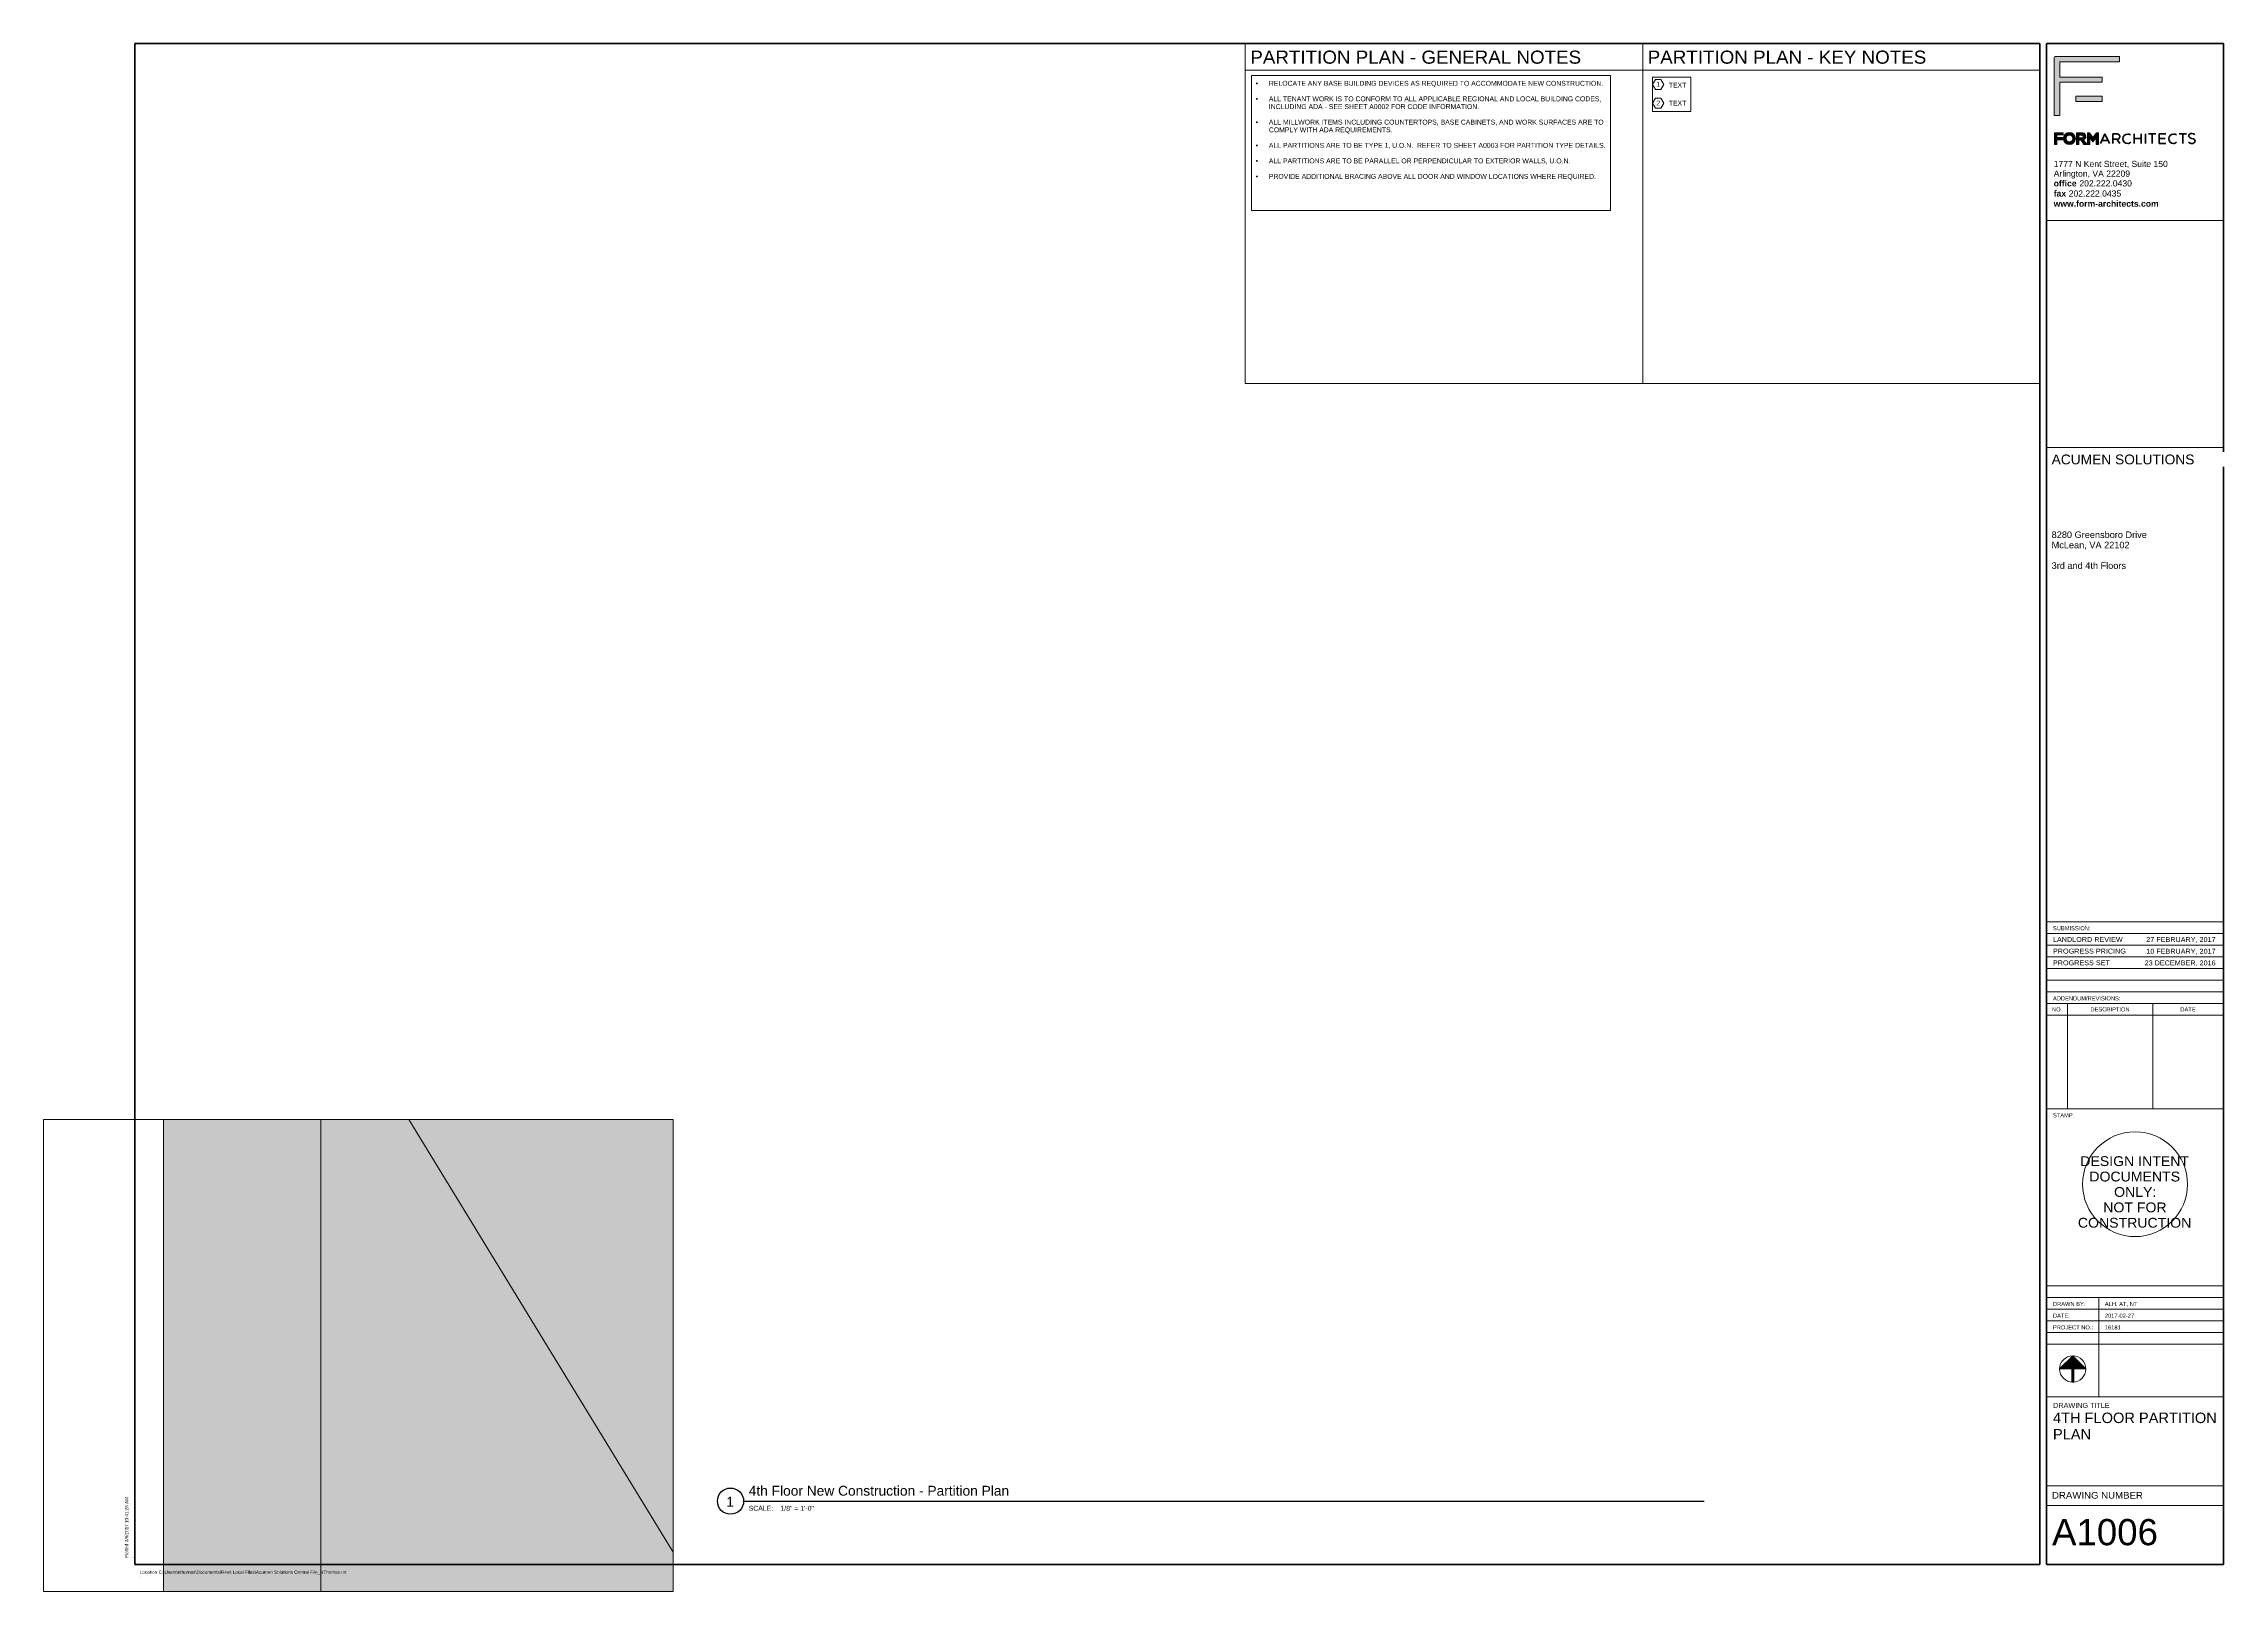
# Paper-space layout 'Layout1' of a CAD drawing. Header units: inches. Extents: x 0 to 41.6, y 0 to 29.5.
# The model-space entities are those that its viewports show. They can reach past a viewport. Long polylines and large blocks are cut down to what shows.
import ezdxf

# ---------------------------------------------------------------- set-up
doc = ezdxf.new("R2010")
doc.units = ezdxf.units.IN
doc.header["$MEASUREMENT"] = 0
for name, color, linetype, lineweight in [('4th Floor Revit Background_dwg', 8, 'Continuous', 9), ('A-ANNO-NOTE', 131, 'Continuous', 9), ('A-DETL-GENF', 92, 'Continuous', 9), ('A-DETL-THIN', 151, 'Continuous', 9), ('A-EXIST-CORE', 7, 'Continuous', 9), ('G-ANNO-TEXT', 231, 'Continuous', 9), ('G-ANNO-TTLB', 6, 'Continuous', 9), ('G-ANNO-TTLB-MEDM', 33, 'Continuous', 20), ('G-ANNO-TTLB-THIN', 151, 'Continuous', 9), ('G-ANNO-TTLB-WIDE', 214, 'Continuous', 50)]:
    doc.layers.add(name, color=color, linetype=linetype, lineweight=lineweight)
doc.layers.add('G-ANNO-NPLT', color=191, linetype='Continuous', plot=False)
doc.styles.add('Arial_10', font='arial.ttf', dxfattribs={"height": 0.0625})
doc.styles.add('Arial_11', font='arial.ttf', dxfattribs={"height": 0.117188})
doc.styles.add('Arial_12', font='arial.ttf', dxfattribs={"height": 0.5})
doc.styles.add('Arial_13', font='arial.ttf', dxfattribs={"height": 0.199219})
doc.styles.add('Arial_14', font='arial.ttf', dxfattribs={"height": 0.1875})
doc.styles.add('Arial_15', font='arial.ttf', dxfattribs={"height": 0.125})
doc.styles.add('Arial_16', font='arial.ttf', dxfattribs={"width": 1.025, "height": 0.25})
doc.styles.add('Arial_5', font='arial.ttf', dxfattribs={"height": 0.09375})
doc.styles.add('Arial_6', font='arial.ttf', dxfattribs={"height": 0.078125})
doc.styles.add('Arial_7', font='arial.ttf', dxfattribs={"width": 1.05, "height": 0.09375})
doc.styles.add('Arial_8', font='arial.ttf', dxfattribs={"width": 1.025, "height": 0.1875})
doc.styles.add('Arial_9', font='arial.ttf', dxfattribs={"width": 1.05, "height": 0.125})
doc.styles.add('Arial_B', font='arialbd.ttf', dxfattribs={"height": 0.117188})

# ---------------------------------------------------------------- blocks, each defined once
blk = doc.blocks.new('FORM E1 30 x 42 - Typical Sheet-710929-4TH FLOOR PARTITION PLAN')
at = {"layer": 'A-ANNO-NOTE'}
h = blk.add_hatch(color=256, dxfattribs=at)
h.paths.add_polyline_path([(39.235, 28.412), (38.735, 28.412), (38.735, 28.511), (39.235, 28.511)], flags=0)
edge = h.paths.add_edge_path(flags=0)
edge.add_line((39.57, 29.268), (39.57, 29.167))
edge.add_line((39.57, 29.167), (38.43, 29.167))
edge.add_line((38.43, 29.167), (38.43, 28.874))
edge.add_line((38.43, 28.874), (39.235, 28.874))
edge.add_line((39.235, 28.874), (39.235, 28.775))
edge.add_line((39.235, 28.775), (38.43, 28.775))
edge.add_line((38.43, 28.775), (38.43, 28.14))
edge.add_line((38.43, 28.14), (38.32, 28.14))
edge.add_line((38.32, 28.14), (38.32, 29.244))
edge.add_arc((38.344, 29.244), 0.0239, 90, 180, ccw=False)
edge.add_line((38.344, 29.268), (39.57, 29.268))
for points in [[(38.375, 27.678), (38.375, 27.592), (38.327, 27.592), (38.327, 27.814), (38.494, 27.814), (38.494, 27.771), (38.375, 27.771), (38.375, 27.721), (38.481, 27.721), (38.481, 27.678)], [(39.06, 27.721), (39.127, 27.813), (39.166, 27.813), (39.166, 27.592), (39.121, 27.592), (39.121, 27.714), (39.061, 27.641), (39.002, 27.714), (39.002, 27.592), (38.957, 27.592), (38.957, 27.813), (38.995, 27.813)]]:
    blk.add_hatch(color=256, dxfattribs=at).paths.add_polyline_path(points, flags=0)
h = blk.add_hatch(color=256, dxfattribs=at)
edge = h.paths.add_edge_path(flags=0)
edge.add_arc((38.613, 27.704), 0.0705, 180, 360)
edge.add_arc((38.613, 27.704), 0.0705, 0, 180)
edge = h.paths.add_edge_path(flags=0)
edge.add_arc((38.613, 27.704), 0.114, 0, 180)
edge.add_arc((38.613, 27.704), 0.114, 180, 360)
h = blk.add_hatch(color=256, dxfattribs=at)
edge = h.paths.add_edge_path(flags=0)
edge.add_arc((38.854, 27.74), 0.0259, 270, 450)
edge.add_line((38.854, 27.766), (38.795, 27.766))
edge.add_line((38.795, 27.766), (38.795, 27.714))
edge.add_line((38.795, 27.714), (38.854, 27.714))
edge = h.paths.add_edge_path(flags=0)
edge.add_arc((38.852, 27.742), 0.0742, -63.8252, 74.0243, ccw=False)
edge.add_line((38.884, 27.675), (38.951, 27.592))
edge.add_line((38.951, 27.592), (38.889, 27.592))
edge.add_line((38.889, 27.592), (38.835, 27.67))
edge.add_line((38.835, 27.67), (38.795, 27.67))
edge.add_line((38.795, 27.67), (38.795, 27.592))
edge.add_line((38.795, 27.592), (38.746, 27.592))
edge.add_line((38.746, 27.592), (38.746, 27.813))
edge.add_line((38.746, 27.813), (38.872, 27.813))
at = {"layer": 'G-ANNO-TTLB'}
h = blk.add_hatch(color=256, dxfattribs=at)
edge = h.paths.add_edge_path(flags=0)
edge.add_line((38.677, 4.491), (38.927, 4.241))
edge.add_line((38.927, 4.241), (38.697, 4.241))
edge.add_line((38.697, 4.241), (38.697, 3.992))
edge.add_arc((38.677, 4.241), 0.25, 265.5358, 274.4642, ccw=False)
edge.add_line((38.658, 3.992), (38.658, 4.241))
edge.add_line((38.658, 4.241), (38.427, 4.241))
edge.add_line((38.427, 4.241), (38.677, 4.491))
at = {"layer": 'A-ANNO-NOTE', "lineweight": 20}
for p, q in [((38.427, 4.241), (38.677, 4.491)), ((38.677, 4.491), (38.427, 4.241)), ((38.927, 4.241), (38.427, 4.241)), ((38.427, 4.241), (38.658, 4.241)), ((38.658, 4.241), (38.658, 3.992)), ((38.658, 4.241), (38.658, 3.992)), ((38.927, 4.241), (38.677, 4.491)), ((38.927, 4.241), (38.677, 4.491)), ((38.697, 4.241), (38.697, 3.992)), ((38.697, 3.992), (38.697, 4.241)), ((38.697, 4.241), (38.927, 4.241))]:
    blk.add_line(p, q, dxfattribs=at)
blk.add_circle((38.677, 4.241), 0.25, dxfattribs=at)
blk.add_arc((38.677, 4.241), 0.25, 265.5358, 274.4642, dxfattribs=at)
blk.add_arc((38.677, 4.241), 0.25, 265.5358, 274.4642, dxfattribs=at)
at = {"layer": 'G-ANNO-TTLB'}
for p, q in [((38.32, 29.244), (38.32, 28.14)), ((39.57, 29.268), (38.344, 29.268)), ((38.43, 28.874), (38.43, 29.167)), ((38.43, 29.167), (39.57, 29.167)), ((39.57, 29.167), (39.57, 29.268)), ((39.235, 28.874), (38.43, 28.874)), ((38.43, 28.14), (38.43, 28.775)), ((38.43, 28.775), (39.235, 28.775)), ((39.235, 28.775), (39.235, 28.874)), ((39.235, 28.511), (38.735, 28.511)), ((38.735, 28.511), (38.735, 28.412)), ((38.735, 28.412), (39.235, 28.412)), ((39.235, 28.412), (39.235, 28.511)), ((38.32, 28.14), (38.43, 28.14)), ((38.494, 27.814), (38.327, 27.814)), ((38.327, 27.814), (38.327, 27.592)), ((38.327, 27.592), (38.375, 27.592)), ((38.375, 27.721), (38.375, 27.771)), ((38.375, 27.771), (38.494, 27.771)), ((38.481, 27.721), (38.375, 27.721)), ((38.375, 27.678), (38.481, 27.678)), ((38.375, 27.592), (38.375, 27.678)), ((38.481, 27.678), (38.481, 27.721)), ((38.494, 27.771), (38.494, 27.814)), ((38.872, 27.813), (38.746, 27.813)), ((38.746, 27.813), (38.746, 27.592)), ((38.746, 27.592), (38.795, 27.592)), ((38.795, 27.714), (38.795, 27.766)), ((38.795, 27.766), (38.854, 27.766)), ((38.854, 27.714), (38.795, 27.714)), ((38.795, 27.592), (38.795, 27.67)), ((38.795, 27.67), (38.835, 27.67)), ((38.835, 27.67), (38.889, 27.592)), ((38.951, 27.592), (38.884, 27.675)), ((38.889, 27.592), (38.951, 27.592)), ((38.995, 27.813), (38.957, 27.813)), ((38.957, 27.813), (38.957, 27.592)), ((38.957, 27.592), (39.002, 27.592)), ((39.06, 27.721), (38.995, 27.813)), ((39.002, 27.592), (39.002, 27.714)), ((39.002, 27.714), (39.061, 27.641)), ((39.127, 27.813), (39.06, 27.721)), ((39.061, 27.641), (39.121, 27.714)), ((39.121, 27.714), (39.121, 27.592)), ((39.121, 27.592), (39.166, 27.592)), ((39.166, 27.813), (39.127, 27.813)), ((39.166, 27.592), (39.166, 27.813))]:
    blk.add_line(p, q, dxfattribs=at)
at = {"layer": 'G-ANNO-TTLB', "lineweight": 70}
for p, q in [((39.289, 27.79), (39.204, 27.608)), ((39.35, 27.668), (39.232, 27.668)), ((39.289, 27.79), (39.38, 27.609)), ((39.44, 27.79), (39.524, 27.79)), ((39.44, 27.609), (39.44, 27.79)), ((39.44, 27.69), (39.516, 27.69)), ((39.516, 27.69), (39.575, 27.609)), ((39.849, 27.79), (39.849, 27.609)), ((39.849, 27.705), (39.982, 27.705)), ((39.982, 27.79), (39.982, 27.609)), ((40.061, 27.79), (40.061, 27.609)), ((40.263, 27.79), (40.124, 27.79)), ((40.193, 27.79), (40.193, 27.609)), ((40.326, 27.79), (40.45, 27.79)), ((40.326, 27.79), (40.326, 27.609)), ((40.326, 27.705), (40.438, 27.705)), ((40.326, 27.609), (40.45, 27.609)), ((40.845, 27.79), (40.706, 27.79)), ((40.775, 27.79), (40.775, 27.609))]:
    blk.add_line(p, q, dxfattribs=at)
at = {"layer": 'G-ANNO-TTLB'}
for centre, radius, start, end in [((38.344, 29.244), 0.0239, 90, 180), ((38.613, 27.704), 0.114, 0, 180), ((38.613, 27.704), 0.114, 180, 0), ((38.613, 27.704), 0.0705, 0, 180), ((38.613, 27.704), 0.0705, 180, 0), ((38.854, 27.74), 0.0259, 270, 90), ((38.852, 27.742), 0.0742, 296.1748, 74.0243)]:
    blk.add_arc(centre, radius, start, end, dxfattribs=at)
at = {"layer": 'G-ANNO-TTLB', "lineweight": 70}
for centre, radius, start, end in [((39.524, 27.74), 0.0501, 261.4304, 90), ((39.724, 27.699), 0.0905, 90, 270), ((39.724, 27.699), 0.0905, 51.4628, 90), ((39.724, 27.691), 0.0819, 270, 318), ((40.596, 27.699), 0.0905, 90, 270), ((40.596, 27.699), 0.0905, 51.4628, 90), ((40.596, 27.691), 0.0819, 270, 318), ((40.952, 27.703), 0.0959, 226.4492, 268.7721), ((40.948, 27.703), 0.0959, 55.5053, 88.7721)]:
    blk.add_arc(centre, radius, start, end, dxfattribs=at)
for points in [[(40.95, 27.799), (40.897, 27.805), (40.844, 27.738), (40.942, 27.705)], [(40.95, 27.607), (41.007, 27.61), (41.05, 27.69), (40.942, 27.705)]]:
    blk.add_open_spline(points, degree=3, dxfattribs=at)
at = {"layer": 'G-ANNO-TTLB-MEDM'}
for p, q in [((38.177, 26.139), (41.552, 26.139)), ((38.177, 26.139), (41.552, 26.139)), ((38.177, 21.81), (41.552, 21.81)), ((38.177, 12.769), (41.552, 12.769)), ((38.177, 12.547), (41.552, 12.547)), ((38.177, 12.324), (41.552, 12.324)), ((38.177, 12.101), (41.552, 12.101)), ((38.177, 11.878), (41.552, 11.878)), ((38.177, 11.655), (41.552, 11.655)), ((38.177, 11.432), (41.552, 11.432)), ((38.177, 11.209), (41.552, 11.209)), ((38.177, 10.986), (41.552, 10.986)), ((41.552, 9.203), (38.177, 9.203)), ((41.552, 2.014), (38.177, 2.014)), ((41.552, 1.639), (38.177, 1.639))]:
    blk.add_line(p, q, dxfattribs=at)
at = {"layer": 'G-ANNO-TTLB-THIN'}
for p, q in [((38.576, 9.203), (38.576, 11.209)), ((40.206, 9.203), (40.206, 11.209)), ((38.177, 5.828), (41.552, 5.828)), ((38.177, 5.605), (41.552, 5.605)), ((39.177, 5.605), (39.177, 3.713)), ((38.177, 5.382), (41.552, 5.382)), ((38.177, 5.159), (41.552, 5.159)), ((38.177, 4.936), (41.552, 4.936)), ((38.177, 4.713), (41.552, 4.713)), ((38.177, 3.713), (41.552, 3.713))]:
    blk.add_line(p, q, dxfattribs=at)
blk.add_circle((39.865, 7.765), 1, dxfattribs=at)
at = {"layer": 'G-ANNO-TTLB-WIDE'}
for p, q in [((38.052, 29.514), (1.74, 29.514)), ((1.74, 29.514), (1.74, 0.514)), ((38.052, 0.514), (38.052, 29.514)), ((38.177, 29.514), (41.552, 29.514)), ((38.177, 29.514), (38.177, 0.514)), ((38.177, 29.514), (41.552, 29.514)), ((41.552, 29.514), (41.552, 0.514)), ((1.74, 0.514), (38.052, 0.514)), ((38.177, 0.514), (41.552, 0.514))]:
    blk.add_line(p, q, dxfattribs=at)
blk.add_circle((38.613, 27.704), 0.0705, dxfattribs=at)
at = {"layer": 'G-ANNO-TTLB', "attachment_point": 1}
for s, insert, char_height, width, style in [('Arlington, VA 22209', (38.314, 27.093), 0.11719, 1.78265, 'Arial_11'), ('1777 N Kent Street, Suite 150', (38.314, 27.278), 0.11719, 2.66135, 'Arial_11'), ('fax ', (38.314, 26.714), 0.1172, 0.34592, 'Arial_B'), ('office', (38.314, 26.907), 0.1172, 0.53782, 'Arial_B'), ('202.222.0435', (38.6, 26.714), 0.11719, 1.2221, 'Arial_11'), (' 202.222.0430', (38.758, 26.907), 0.11719, 1.27765, 'Arial_11'), ('www.form-architects.com', (38.314, 26.52), 0.11719, 2.47702, 'Arial_B'), ('SUBMISSION:', (38.3, 12.685), 0.07812, 0.87112, 'Arial_6'), ('ADDENDUM/REVISIONS:', (38.3, 11.347), 0.07812, 1.5655, 'Arial_6'), ('NO.', (38.283, 11.137), 0.0781, 0.23735, 'Arial_6'), ('DESCRIPTION', (39.014, 11.137), 0.07812, 0.91152, 'Arial_6'), ('DATE', (40.728, 11.137), 0.0781, 0.35602, 'Arial_6'), ('STAMP:', (38.3, 9.118), 0.0781, 0.4949, 'Arial_6'), ('DESIGN INTENT', (38.82, 8.298), 0.1875, 2.54413, 'Arial_8'), ('DOCUMENTS ', (38.993, 8.004), 0.1875, 2.21543, 'Arial_8'), ('ONLY:', (39.465, 7.71), 0.1875, 0.9809, 'Arial_8'), ('CONSTRUCTION', (38.775, 7.123), 0.1875, 2.65542, 'Arial_8'), ('NOT FOR', (39.258, 7.416), 0.1875, 1.483, 'Arial_8'), ('DRAWN BY:', (38.3, 5.52), 0.0781, 0.76002, 'Arial_6'), ('DATE:', (38.3, 5.297), 0.0781, 0.3939, 'Arial_6'), ('PROJECT NO.:', (38.3, 5.074), 0.07812, 0.93677, 'Arial_6'), ('DRAWING TITLE', (38.304, 3.594), 0.09375, 1.31237, 'Arial_7'), ('DRAWING NUMBER', (38.282, 1.895), 0.125, 2.08919, 'Arial_9'), ('Location', (1.834, 0.399), 0.0625, 0.4141, 'Arial_10'), (':', (1.834, 0.297), 0.0625, 0.0303, 'Arial_10')]:
    blk.add_mtext(s, dxfattribs=dict(at, insert=insert, char_height=char_height, width=width, style=style))
at = {"layer": 'G-ANNO-TTLB', "char_height": 0.0625, "attachment_point": 1, "rotation": 90, "style": 'Arial_10'}
for s, insert, width in [('Plotted', (1.55, 0.636), 0.34087), (':', (1.652, 0.636), 0.0303)]:
    blk.add_mtext(s, dxfattribs=dict(at, insert=insert, width=width))
blk = doc.blocks.new('Viewport - Default-43798-4TH FLOOR PARTITION PLAN')
at = {"layer": 'G-ANNO-TTLB', "lineweight": 30}
blk.add_circle((-0.25, 0), 0.25, dxfattribs=at)
at = {"layer": 'G-ANNO-TTLB', "insert": (0.097, -0.089), "char_height": 0.0937, "width": 0.5656, "attachment_point": 1, "style": 'Arial_5'}
blk.add_mtext('SCALE:', dxfattribs=at)
blk = doc.blocks.new('4th Floor Revit Background_dwg-1506688-4th Floor New Construction - Partition Plan')
at = {"layer": 'A-EXIST-CORE'}
blk.add_line((1157.718, 855.128), (1157.718, 796.702), dxfattribs=at)
at = {"layer": 'A-EXIST-CORE', "flags": 128}
blk.add_lwpolyline([(1161.718, 855.143), (1194.718, 801.143), (1194.718, 855.143), (1161.718, 855.143), (1161.718, 684.143), (1194.718, 684.143), (1161.718, 797.143), (1194.718, 797.143), (1194.718, 684.143)], dxfattribs=at)
blk = doc.blocks.new('FORM Keynote Tag - Default w_arrow-62346-_A1003 - Partition Plan Keynotes')
at = {"layer": 'A-ANNO-NOTE', "lineweight": 20}
for p, q in [((41.452, 110.327), (41.398, 110.233)), ((41.398, 110.233), (41.452, 110.14)), ((41.452, 110.327), (41.558, 110.327)), ((41.612, 110.233), (41.558, 110.327)), ((41.558, 110.14), (41.612, 110.233)), ((41.452, 110.14), (41.558, 110.14))]:
    blk.add_line(p, q, dxfattribs=at)

msp = doc.modelspace()

# ---------------------------------------------------------------- hatches: boundary and pattern name
at = {"layer": 'A-DETL-GENF'}
h = msp.add_hatch(color=9, dxfattribs=at)
h.paths.add_polyline_path([(393.156, -162.72), (541.056, -162.72), (541.056, -147.944), (752.681, -147.944), (752.681, -162.72), (867.192, -162.72), (867.192, 64.405), (393.156, 64.405), (393.156, 24.53), (402.642, 24.53), (402.642, -19.47), (393.156, -19.47), (393.156, -77.47), (402.642, -77.47), (402.642, -121.47), (393.156, -121.47), (393.156, -158.22)], flags=0)
h.paths.add_polyline_path([(1527.087, -162.72), (1527.087, 68.308), (1241.087, 68.308), (1241.087, -162.72), (1517.613, -162.72)], flags=0)
h.paths.add_polyline_path([(159.665, -160.845), (261.142, -160.845), (261.142, -120.86), (251.642, -120.86), (251.642, -76.86), (261.642, -76.86), (261.642, -18.86), (251.642, -18.86), (251.642, 25.14), (261.142, 25.14), (261.142, 62.362), (177.394, 62.362), (95.514, 144.242), (38.045, 144.242), (38.045, 18.14), (1.059, 18.14), (1.059, -160.845), (153.68, -160.845)], flags=0)
h.paths.add_polyline_path([(-353.512, 330.778), (-327.349, 330.778), (-209.17, 448.957), (-318.991, 558.753), (-389.629, 558.753), (-389.629, 773.499), (-505.564, 773.499), (-505.564, 330.778), (-374.018, 330.778)], flags=0)

# ---------------------------------------------------------------- block references
at = {"layer": '4th Floor Revit Background_dwg', "color": 7}
msp.add_blockref('4th Floor Revit Background_dwg-1506688-4th Floor New Construction - Partition Plan', (-1156.673, -840.988), dxfattribs=at)
at = {"layer": 'A-ANNO-NOTE', "lineweight": 20}
for p in [(1852.867, 0), (1852.867, -0.356)]:
    msp.add_blockref('FORM Keynote Tag - Default w_arrow-62346-_A1003 - Partition Plan Keynotes', p, dxfattribs=at)

# ---------------------------------------------------------------- texts
at = {"layer": 'A-ANNO-NOTE', "char_height": 0.0937, "width": 0.08723, "attachment_point": 2, "line_spacing_factor": 0.941778, "style": 'Arial_5'}
for s, insert in [('1', (1894.373, 110.283)), ('2', (1894.373, 109.927))]:
    msp.add_mtext(s, dxfattribs=dict(at, insert=insert))
at = {"layer": 'G-ANNO-TEXT', "color": 7, "attachment_point": 1, "style": 'Arial_5'}
for s, insert, char_height, width in [('•', (1887.43, 131.722), 0.0937, 0.303), ('•', (1887.43, 131.426), 0.0937, 0.303), ('ALL TENANT WORK IS TO CONFORM TO ALL APPLICABLE REGIONAL AND LOCAL BUILDING CODES, ', (1887.68, 131.426), 0.09375, 7.7467), ('RELOCATE ANY BASE BUILDING DEVICES AS REQUIRED TO ACCOMMODATE NEW CONSTRUCTION.', (1887.68, 131.722), 0.09375, 7.7366), ('•', (1887.43, 130.982), 0.0937, 0.303), ('ALL MILLWORK ITEMS INCLUDING COUNTERTOPS, BASE CABINETS, AND WORK SURFACES ARE TO ', (1887.68, 130.982), 0.09375, 7.7972), ('INCLUDING ADA - SEE SHEET A0002 FOR CODE INFORMATION.', (1887.68, 131.278), 0.09375, 4.86568), ('ALL PARTITIONS ARE TO BE TYPE 1, U.O.N.  REFER TO SHEET A0003 FOR PARTITION TYPE DETAILS.', (1887.68, 130.539), 0.09375, 7.7972), ('COMPLY WITH ADA REQUIREMENTS.', (1887.68, 130.835), 0.09375, 2.8684), ('•', (1887.43, 130.539), 0.0937, 0.303), ('•', (1887.43, 130.243), 0.0937, 0.303), ('ALL PARTITIONS ARE TO BE PARALLEL OR PERPENDICULAR TO EXTERIOR WALLS, U.O.N.', (1887.68, 130.243), 0.09375, 6.98415), ('•', (1887.43, 129.947), 0.0937, 0.303), ('PROVIDE ADDITIONAL BRACING ABOVE ALL DOOR AND WINDOW LOCATIONS WHERE REQUIRED.', (1887.68, 129.947), 0.09375, 7.5851), ('TEXT', (1894.574, 110.269), 0.0937, 0.40147), ('TEXT', (1894.574, 109.926), 0.0937, 0.40147)]:
    msp.add_mtext(s, dxfattribs=dict(at, insert=insert, char_height=char_height, width=width))

psp = doc.layouts.get("Layout1")

# ---------------------------------------------------------------- linework, layer by layer
at = {"layer": 'A-DETL-THIN'}
for p, q in [((22.903, 23.034), (22.903, 29.514)), ((30.481, 23.034), (30.481, 29.514)), ((22.903, 23.034), (38.052, 23.034)), ((41.552, 10.986), (38.177, 10.986))]:
    psp.add_line(p, q, dxfattribs=at)
at = {"layer": 'G-ANNO-NPLT', "lineweight": 9}
for p, q in [((22.904, 29.004), (30.481, 29.004)), ((30.479, 29.004), (38.049, 29.004))]:
    psp.add_line(p, q, dxfattribs=at)
at = {"layer": 'G-ANNO-NPLT', "lineweight": 30}
psp.add_line((13.343, 1.721), (31.65, 1.721), dxfattribs=at)

# ---------------------------------------------------------------- block references
at = {"layer": 'G-ANNO-TTLB'}
for name, p in [('FORM E1 30 x 42 - Typical Sheet-710929-4TH FLOOR PARTITION PLAN', (0, 0)), ('Viewport - Default-43798-4TH FLOOR PARTITION PLAN', (13.343, 1.721))]:
    psp.add_blockref(name, p, dxfattribs=at)

# ---------------------------------------------------------------- texts
at = {"layer": 'G-ANNO-TTLB', "line_spacing_factor": 0.941778}
for s, insert, char_height, width, attachment_point, style in [('PARTITION PLAN - GENERAL NOTES', (23.001, 29.38), 0.25, 7.40965, 1, 'Arial_16'), ('PARTITION PLAN - KEY NOTES', (30.575, 29.38), 0.25, 6.24357, 1, 'Arial_16'), ('LANDLORD REVIEW', (38.3, 12.477), 0.09375, 1.57245, 1, 'Arial_7'), ('27 FEBRUARY, 2017', (41.4, 12.477), 0.09375, 1.56557, 3, 'Arial_7'), ('PROGRESS PRICING', (38.3, 12.256), 0.09375, 1.64362, 1, 'Arial_7'), ('10 FEBRUARY, 2017', (41.4, 12.254), 0.09375, 1.56557, 3, 'Arial_7'), ('PROGRESS SET', (38.3, 12.033), 0.09375, 1.28551, 1, 'Arial_7'), ('23 DECEMBER, 2016', (41.4, 12.031), 0.09375, 1.60115, 3, 'Arial_7'), ('ALH, AT, NT', (39.289, 5.519), 0.07813, 0.73841, 1, 'Arial_6'), ('2017-02-27', (39.289, 5.296), 0.0781, 0.66763, 1, 'Arial_6'), ('16181', (39.289, 5.073), 0.0781, 0.36347, 1, 'Arial_6'), ('4TH FLOOR PARTITION\\PPLAN', (38.3, 3.409), 0.19922, 3.72683, 1, 'Arial_13'), ('1', (13.086, 1.804), 0.188, 0.17446, 2, 'Arial_14'), ('4th Floor New Construction - Partition Plan', (13.44, 2.013), 0.1875, 5.92253, 1, 'Arial_14'), (' 1/8" = 1\'-0"', (14.008, 1.631), 0.09375, 0.80574, 1, 'Arial_5'), ('A1006', (38.282, 1.38), 0.5, 2.41734, 1, 'Arial_12'), ('C:\\\\Users\\\\nthomas\\\\Documents\\\\Revit Local Files\\\\Acumen Solutions Central File_NThomas.rvt', (2.194, 0.398), 0.0625, 4.27126, 1, 'Arial_10')]:
    psp.add_mtext(s, dxfattribs=dict(at, insert=insert, char_height=char_height, width=width, attachment_point=attachment_point, style=style))
at = {"layer": 'G-ANNO-TTLB', "insert": (1.55, 0.94), "char_height": 0.0625, "width": 1.02841, "attachment_point": 1, "rotation": 90, "line_spacing_factor": 0.941778, "style": 'Arial_10'}
psp.add_mtext('3/6/2017 10:41:26 AM', dxfattribs=at)

# ---------------------------------------------------------------- viewports
at = {"layer": '0'}
psp.add_viewport(center=(6, 4.5), size=(12, 9), view_center_point=(6, 4.5), view_height=12, dxfattribs=at)
at = {"layer": 'G-ANNO-NPLT'}
for center, size, view_center_point, view_height, status in [((26.445, 27.62), (6.843, 2.57654), (1890.771, 130.539), 2.57654, 3), ((31.032, 28.547), (0.727, 0.65405), (1894.629, 110.047), 0.65405, 4)]:
    psp.add_viewport(center=center, size=size, view_center_point=view_center_point, view_height=view_height, status=status, dxfattribs=at)

# ---------------------------------------------------------------- next in the draw order: texts
at = {"layer": 'G-ANNO-TTLB', "attachment_point": 1, "line_spacing_factor": 0.941778, "bg_fill": 3, "box_fill_scale": 1.25, "bg_fill_color": 256, "bg_fill_true_color": 13158600, "bg_fill_transparency": 0}
for s, insert, char_height, width, style in [('ACUMEN SOLUTIONS', (38.275, 21.678), 0.1875, 3.24591, 'Arial_14'), ('8280 Greensboro Drive\\PMcLean, VA 22102\\P\\P3rd and 4th Floors', (38.275, 20.211), 0.125, 2.16995, 'Arial_15')]:
    psp.add_mtext(s, dxfattribs=dict(at, insert=insert, char_height=char_height, width=width, style=style))

doc.saveas('drawing.dxf')
